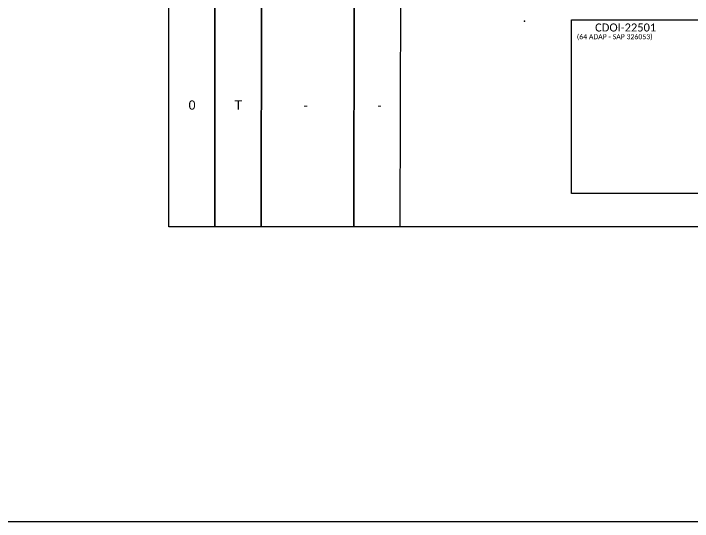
# Model space of a CAD drawing. Header units: millimetres. Extents: x 7977 to 746466, y 369 to 202040.
# Drawn here: x 745120 to 745289.7, y 201445.8 to 201572.6 of the extents above; entities that cross this region are included whole.
import ezdxf
from ezdxf.enums import TextEntityAlignment as Align

# ---------------------------------------------------------------- set-up
doc = ezdxf.new("R2010")
doc.units = ezdxf.units.MM
doc.layers.add('Meio Fio', color=7, linetype='Continuous')
doc.styles.add('ARIAL', font='arial.ttf')
doc.styles.add('WMF-Calibri0', font='calibri.ttf')

# ---------------------------------------------------------------- blocks, each defined once
blk = doc.blocks.new('A$C415C251F')
at = {"color": 3}
blk.add_point((0, 0), dxfattribs=at)
blk = doc.blocks.new('LEG_CDOIA8_C-SPLT_ESQ')
at = {"color": 3, "extrusion": (0, 0, -1), "xscale": -1, "zscale": -1}
blk.add_blockref('A$C415C251F', (0, 0), dxfattribs=at)
at = {"color": 1, "style": 'WMF-Calibri0', "flags": 4}
blk.add_attdef('CDO', (21.44, -2.61), '', height=2, dxfattribs=at)
blk.add_attdef('MODELO', text='', height=1.5, dxfattribs=at).set_placement((22.54, -4.54), align=Align.CENTER)
at = {"style": 'ARIAL', "flags": 4}
blk.add_attdef('SPLITAGEM', text='', height=1.5, dxfattribs=at).set_placement((18.61, -12.59), align=Align.CENTER)

msp = doc.modelspace()

# ---------------------------------------------------------------- linework, layer by layer
msp.add_lwpolyline([(744700.68, 201445.77), (745539.25, 201445.77), (745539.25, 202039.77), (744700.68, 202039.77), (744700.68, 201445.77)])
for points in [[(745181.94, 201577.71), (745410.97, 201577.71), (745410.87, 201519.35), (745181.84, 201519.35)], [(745181.94, 201577.71), (745205.09, 201577.71), (745204.99, 201519.35), (745181.84, 201519.35)], [(745205.09, 201577.71), (745216.66, 201577.71), (745216.56, 201519.35), (745204.99, 201519.35)]]:
    msp.add_lwpolyline(points, close=True)
at = {"color": 1}
msp.add_lwpolyline([(745259.43, 201571.07), (745403.98, 201571.07), (745403.98, 201527.67), (745259.43, 201527.67)], close=True, dxfattribs=at)
at = {"layer": 'Meio Fio', "color": 0}
for points in [[(745158.8, 201577.71), (745170.27, 201577.71), (745170.27, 201519.35), (745158.8, 201519.35)], [(745170.27, 201577.71), (745181.94, 201577.71), (745181.84, 201519.35), (745170.27, 201519.35)]]:
    msp.add_lwpolyline(points, close=True, dxfattribs=at)

# ---------------------------------------------------------------- block references
at = {"color": 3}
ref = msp.add_blockref('LEG_CDOIA8_C-SPLT_ESQ', (745247.7, 201570.77), dxfattribs=at)
ref.add_attrib('CDO', 'CDOI-22501', (745265.34, 201568.16), dxfattribs={"color": 1, "height": 2, "style": 'WMF-Calibri0'})
ref.add_attrib('MODELO', '(64 ADAP - SAP 326053)', dxfattribs={"color": 1, "height": 1.25, "style": 'WMF-Calibri0'}).set_placement((745270.25, 201566.23), align=Align.CENTER)

# ---------------------------------------------------------------- texts
at = {"style": 'ARIAL', "flags": 12}
for tag, p in [('0', (745164.59, 201549.79)), ('T', (745176.16, 201549.79)), ('-', (745192.99, 201549.79)), ('-', (745211.46, 201549.79))]:
    msp.add_attdef(tag, text='XX', height=2.3, dxfattribs=at).set_placement(p, align=Align.MIDDLE_CENTER)

doc.saveas('drawing.dxf')
